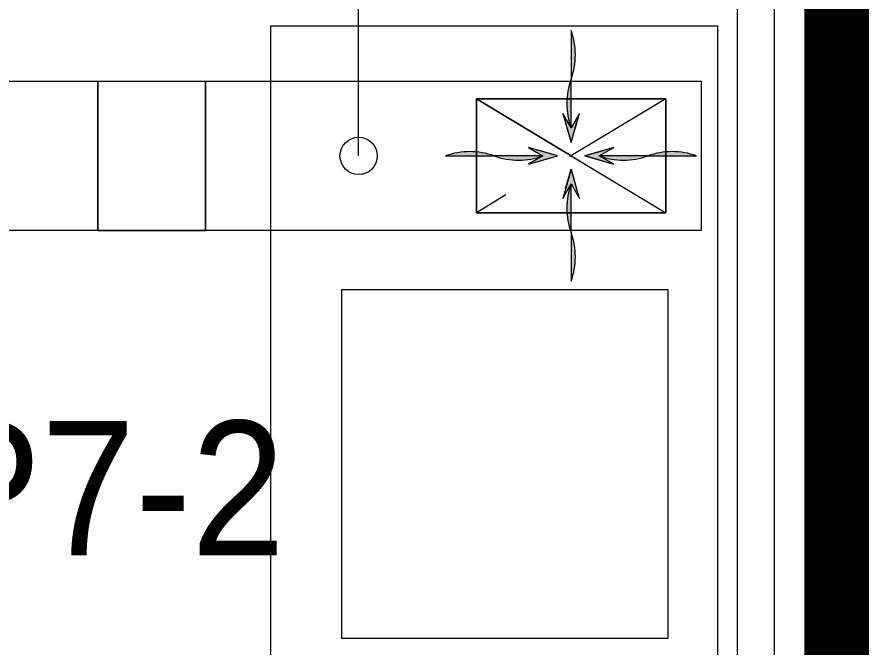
# Model space of a CAD drawing. Header units: metres. Extents: x 31.9 to 124, y -29 to 44.
# Drawn here: x 74.435 to 75.567, y -17.287 to -16.442 of the extents above; entities that cross this region are included whole.
import ezdxf

# ---------------------------------------------------------------- set-up
doc = ezdxf.new("R2010")
doc.units = ezdxf.units.M
doc.header["$LTSCALE"] = 100
doc.linetypes.add('Hidden 1_5', pattern=[0.0022, 0.0015, -0.0007000000000000001])
for name, color, linetype, lineweight in [('A-DETL-GENF', 7, 'Continuous', 9), ('ARQ', 8, 'Continuous', 0), ('M-EQPM-IDEN', 7, 'Continuous', 9), ('M-HVAC-DUCT', 7, 'Continuous', 18), ('M-HVAC-DUCT-ANNO', 7, 'Hidden 1_5', 18), ('M-HVAC-DUCT-IDEN', 7, 'Continuous', 9)]:
    doc.layers.add(name, color=color, linetype=linetype, lineweight=lineweight)
doc.layers.add('M-HVAC-CDFF', color=8, linetype='Continuous', lineweight=18, true_color=0x414141)
doc.styles.add('SansSerif', font='SANSS__.TTF', dxfattribs={"width": 0.9, "height": 0.18})

# ---------------------------------------------------------------- blocks, each defined once
blk = doc.blocks.new('P6-7-8')
at = {"layer": 'ARQ'}
blk.add_line((149.1853956478703, -2808.130673019064), (149.1853955418451, -2860.776899953183), dxfattribs=at)
at = {"layer": 'ARQ', "ltscale": 5, "const_width": 0.1198957787484005}
blk.add_lwpolyline([(117.593002114826, -2808.055564690339), (149.1853955931667, -2808.055573598803), (149.1853955931686, -2862.530575789476), (117.5930021148281, -2862.530566881012)], close=True, dxfattribs=at)
at = {"layer": 'ARQ'}
for points in [[(149.0353562933662, -2860.776899953544), (149.085356294577, -2860.776899952822), (149.0853283105641, -2857.572304531421), (149.0353283116817, -2857.572304531212)], [(149.0095272854683, -2860.76149265869), (149.0095272904505, -2858.636637515767), (148.4095272910558, -2858.636637515559), (148.4095272845602, -2860.761492658949)], [(148.5048029020677, -2859.456589440501), (148.9426250441015, -2859.45658944008), (148.9426250447154, -2858.989539187598), (148.5048029019831, -2858.989539187321)]]:
    blk.add_lwpolyline(points, close=True, dxfattribs=at)
blk = doc.blocks.new('REJILLA EXTRACCION - 10_x6_-1710452-NIVEL 07')
at = {"layer": 'A-DETL-GENF', "lineweight": 18, "true_color": 0x00ff00}
for points in [[(8.662937034387142e-14, 0.1027519855604653), (0.005074311569332986, 0.1243079911316621), (0.005074311569332986, 0.1464531940904774), (8.662937034387142e-14, 0.1680091996616828)], [(8.662937034387142e-14, 0.03749477145924784), (8.662937034387142e-14, 0.1027519855604653), (-0.005074311569142401, 0.08119597998925988), (-0.005074311569142401, 0.05905077703044462)], [(2.817187123582698e-11, 0.01800919980332128), (0.01125000002063689, 0.05698034297577909), (2.437750481476542e-11, 0.03749477138852363), (-0.01124999997685441, 0.05698034297578775), (-0.001692067701493943, 0.02387069435627959)], [(-0.1030177858986814, -1.732587406877428e-14), (-0.1245737914698956, 0.005074311569211704), (-0.1467189944287108, 0.005074311569211704), (-0.1682749999998903, -1.732587406877428e-14)], [(-0.05724614331401254, -0.01124999997696702), (-0.01827500014154607, 2.805925305437995e-11), (-0.05724614331399521, 0.01125000002051561), (-0.03776057172674841, 2.424756075924961e-11)], [(0.05724614331420312, -0.01124999997696702), (0.037760571726939, 2.424756075924961e-11), (0.05724614331418579, 0.01125000002051561), (0.01827500014173666, 2.805925305437995e-11)], [(0.1682750000000809, -1.732587406877428e-14), (0.1467189944289014, 0.005074311569211704), (0.1245737914700862, 0.005074311569211704), (0.103017785898872, -1.732587406877428e-14)], [(-0.05931657736866942, -0.00507431156925502), (-0.03776057179745531, -1.732587406877428e-14), (-0.1030177858986814, -1.732587406877428e-14), (-0.08146178032748468, -0.00507431156925502)], [(0.05931657736886, -0.00507431156925502), (0.08146178032767526, -0.00507431156925502), (0.103017785898872, -1.732587406877428e-14), (0.03776057179764589, -1.732587406877428e-14)], [(-0.01124999997685441, -0.05698034297583106), (2.437750481476542e-11, -0.03749477138855828), (0.01125000002063689, -0.0569803429758224), (2.817187123582698e-11, -0.01800919980335593)], [(8.662937034387142e-14, -0.1027519855605086), (8.662937034387142e-14, -0.03749477145929116), (-0.005074311569142401, -0.05905077703048794), (-0.005074311569142401, -0.0811959799893032)], [(8.662937034387142e-14, -0.1680091996617261), (0.005074311569332986, -0.1464531940905207), (0.005074311569332986, -0.1243079911317054), (8.662937034387142e-14, -0.1027519855605086)]]:
    blk.add_hatch(color=3, dxfattribs=at).paths.add_polyline_path(points)
at = {"layer": 'A-DETL-GENF', "color": 3, "true_color": 0x00ff00}
for p, q in [((6.831368803972282e-16, 0.168009199661704), (2.875373469035371e-16, 0.1027519855604849)), ((1.140101739104896e-16, 0.03749477145926518), (5.096097074041845e-16, 0.1027519855604849)), ((2.427051914165031e-11, 0.03749477138854408), (-0.0112499999769441, 0.05698034297580819)), ((-0.01124999997694418, 0.05698034297580839), (2.807948701888385e-11, 0.01800919980333402)), ((2.80794807894715e-11, 0.01800919980333397), (0.01125000002053564, 0.05698034297580392)), ((0.01125000002053566, 0.05698034297580399), (2.427052092635051e-11, 0.03749477138854408)), ((-0.007499999976950025, 0.04398996191540265), (2.807885464140014e-11, 0.01800919980333182)), ((2.807885698677981e-11, 0.0180091998033318), (0.007500000023049941, 0.04398996191831286)), ((-0.01827500014162847, 2.807888198015512e-11), (-0.05724614331409845, 0.01125000002053493)), ((-0.05724614331409852, 0.01125000002053495), (-0.03776057172683858, 2.426986739911819e-11)), ((-0.03776057172683858, 2.426986516734186e-11), (-0.05724614331410265, -0.01124999997694481)), ((-0.05724614331410285, -0.01124999997694489), (-0.01827500014162852, 2.807888636602307e-11)), ((-0.0182750001416263, 2.807825817746343e-11), (-0.04425576225660738, 0.007500000023049269)), ((-0.04425576225369713, -0.007499999976950697), (-0.01827500014162632, 2.807825610351422e-11)), ((0.05724614331409845, 0.01125000002053493), (0.01827500014162847, 2.807888425104821e-11)), ((0.0182750001416263, 2.807825817746343e-11), (0.04425576225660738, 0.007500000023049269)), ((0.04425576225369713, -0.007499999976950697), (0.01827500014162632, 2.807825610351422e-11)), ((0.01827500014162852, 2.807888726759228e-11), (0.05724614331410285, -0.01124999997694489)), ((0.03776057172683858, 2.426986781106044e-11), (0.05724614331409852, 0.01125000002053495)), ((0.05724614331410265, -0.01124999997694481), (0.03776057172683858, 2.426986528414332e-11)), ((-0.1682749999999985, -3.40332742497596e-16), (-0.1030177858987794, -5.511846188652166e-16)), ((-0.03776057179755968, -5.399641347321918e-16), (-0.1030177858987794, -3.291122583645693e-16)), ((0.1030177858987794, -3.291122583645693e-16), (0.03776057179755968, -5.399641347321918e-16)), ((0.1030177858987794, -5.511846188652166e-16), (0.1682749999999985, -3.40332742497596e-16)), ((2.807948607690865e-11, -0.01800919980333402), (-0.01124999997694418, -0.05698034297580839)), ((-0.007499999976950025, -0.04398996191540265), (2.807885464140014e-11, -0.01800919980333182)), ((2.807885698677981e-11, -0.0180091998033318), (0.007500000023049941, -0.04398996191831286)), ((0.01125000002053564, -0.05698034297580392), (2.807948067395927e-11, -0.01800919980333397)), ((-0.0112499999769441, -0.05698034297580819), (2.427051881137565e-11, -0.03749477138854408)), ((5.096097074041845e-16, -0.1027519855604849), (1.140101739104896e-16, -0.03749477145926518)), ((2.427052178536889e-11, -0.03749477138854408), (0.01125000002053566, -0.05698034297580399)), ((2.875373469035371e-16, -0.1027519855604849), (6.831368803972282e-16, -0.168009199661704))]:
    blk.add_line(p, q, dxfattribs=at)
for centre, radius, start, end in [((-0.09028563226140028, 0.1353805926110947), 0.09600063224220978, 340.1304925483827, 19.86950745161587), ((0.0902856322614012, 0.0701233785098745), 0.0960006322422099, 160.130492548383, 199.8695074516159), ((-0.1356463929493889, -0.09028563226140121), 0.0960006322422097, 70.1304925483832, 109.8695074516161), ((0.1356463929493889, -0.0902856322614012), 0.09600063224220967, 70.13049254838394, 109.8695074516168), ((-0.07038917884816925, 0.09028563226140043), 0.09600063224220978, 250.1304925483828, 289.8695074516161), ((0.07038917884816925, 0.09028563226140043), 0.09600063224220981, 250.1304925483832, 289.8695074516164), ((0.0902856322614012, -0.0701233785098745), 0.09600063224220988, 160.1304925483838, 199.8695074516166), ((-0.09028563226140027, -0.1353805926110947), 0.09600063224220978, 340.1304925483838, 19.86950745161698)]:
    blk.add_arc(centre, radius, start, end, dxfattribs=at)
at = {"layer": 'M-HVAC-CDFF', "color": 3, "true_color": 0x00ff00}
for p, q in [((0.1270000000000013, 0.07620000000000073), (-0.1269999999999986, 0.07620000000000073)), ((-0.1269999999999986, 0.07620000000000073), (-0.1269999999999986, -0.07620000000000442)), ((-0.1269999999999986, 0.07620000000000073), (0.1270000000000013, -0.07620000000000442)), ((0.1270000000000013, -0.07620000000000443), (0.1270000000000013, 0.07620000000000071)), ((-0.1269999999999986, -0.07620000000000443), (0.1270000000000013, -0.07620000000000443))]:
    blk.add_line(p, q, dxfattribs=at)
blk = doc.blocks.new('M_Rectangular Transition - Angle - 10 LAMINA-1981579-NIVEL 07')
at = {"layer": 'M-HVAC-DUCT', "color": 3, "true_color": 0x00ff00}
for p, q in [((5.611331578970858e-15, 0.09999999999999243), (5.611331578970858e-15, -0.1000000000000076)), ((5.611331578970858e-15, 0.09999999999999243), (0.1440505582182959, 0.09999999999999933)), ((6.916292411289667e-15, 0.09999999999999243), (0.1440505582182969, 0.09999999999999933)), ((6.916292411289667e-15, -0.1000000000000076), (6.916292411289667e-15, 0.09999999999999243)), ((0.1440505582182959, -0.1000000000000011), (0.1440505582182959, 0.09999999999999933)), ((0.1440505582182969, 0.09999999999999933), (0.1440505582182969, -0.1000000000000011)), ((5.611331578970858e-15, -0.1000000000000076), (0.1440505582182959, -0.1000000000000011)), ((0.1440505582182969, -0.1000000000000011), (6.920197748172541e-15, -0.1000000000000076))]:
    blk.add_line(p, q, dxfattribs=at)
blk = doc.blocks.new('M_Rectangular Takeoff - LAMINA-1714170-NIVEL 07')
at = {"layer": 'M-HVAC-DUCT', "color": 3, "true_color": 0x00ff00}
for p, q in [((75.05071477924845, -16.55211857488489), (75.05071477924845, -16.70451857488489)), ((75.30471477924844, -16.55211857488489), (75.05071477924845, -16.55211857488489)), ((75.05071477924845, -16.55211857488489), (75.05071477924845, -16.70451857488489)), ((75.30471477924844, -16.55211857488489), (75.05071477924845, -16.55211857488489)), ((75.05071477924845, -16.70451857488489), (75.05071477924845, -16.55211857488489)), ((75.05071477924845, -16.55211857488489), (75.30471477924844, -16.55211857488489)), ((75.30471477924844, -16.70451857488489), (75.30471477924844, -16.55211857488489)), ((75.30471477924844, -16.70451857488489), (75.30471477924844, -16.55211857488489)), ((75.30471477924844, -16.55211857488489), (75.30471477924844, -16.70451857488489)), ((75.05071477924845, -16.70451857488489), (75.30471477924844, -16.70451857488489)), ((75.05071477924845, -16.70451857488489), (75.30471477924844, -16.70451857488489)), ((75.30471477924844, -16.70451857488489), (75.05071477924845, -16.70451857488489))]:
    blk.add_line(p, q, dxfattribs=at)

msp = doc.modelspace()

# ---------------------------------------------------------------- linework, layer by layer
at = {"layer": 'M-HVAC-DUCT', "color": 3, "true_color": 0x00ff00}
for p, q in [((72.3550415373521, -16.52831842354979), (74.5432441221991, -16.52831842354979)), ((74.5432441221991, -16.52831842354979), (74.5432441221991, -16.72831842354979)), ((74.6872946804174, -16.52831842354978), (74.6872946804174, -16.72831842354979)), ((74.6872946804174, -16.52831842354978), (75.35222639373586, -16.5283184235498)), ((75.35222639373586, -16.5283184235498), (75.35222639373586, -16.7283184235498)), ((75.0506937218908, -16.55211842354978), (75.0506937218908, -16.70451842354978)), ((75.05069372189078, -16.55211842354978), (75.30469372189079, -16.55211842354978)), ((75.30469372189079, -16.70451842354978), (75.30469372189079, -16.55211842354978)), ((75.0506937218908, -16.70451842354978), (75.3046937218908, -16.70451842354978)), ((74.5432441221991, -16.72831842354979), (72.3550415373521, -16.72831842354979)), ((75.35222639373586, -16.7283184235498), (74.6872946804174, -16.72831842354979))]:
    msp.add_line(p, q, dxfattribs=at)
at = {"layer": 'M-HVAC-DUCT-ANNO', "color": 3, "true_color": 0x00ff00}
for p, q in [((75.0506937218908, -16.70451842315543), (75.0506937218908, -16.55211842394413)), ((75.0506937218908, -16.55211842394413), (75.3046937218908, -16.55211842394413)), ((75.30469372189079, -16.55211842394413), (75.05069372189078, -16.70451842315543)), ((75.17769372189079, -16.62831842354978), (75.0506937218908, -16.55211842394413)), ((75.30469372189079, -16.55211842394413), (75.30469372189079, -16.70451842315543)), ((75.30469372189079, -16.70451842315543), (75.05069372189078, -16.70451842315543))]:
    msp.add_line(p, q, dxfattribs=at)
at = {"layer": 'M-HVAC-DUCT-IDEN'}
msp.add_line((74.89278385895021, -16.62831842354979), (74.89278385895021, -16.42351853980445), dxfattribs=at)
msp.add_circle((74.89278385895021, -16.62831842354979), 0.02500000000000568, dxfattribs=at)

# ---------------------------------------------------------------- block references
at = {"layer": 'ARQ', "linetype": 'Continuous'}
msp.add_blockref('P6-7-8', (-73.63483177610203, 2842.181912104973), dxfattribs=at)
at = {"layer": 'M-HVAC-CDFF', "color": 3, "true_color": 0x00ff00}
msp.add_blockref('REJILLA EXTRACCION - 10_x6_-1710452-NIVEL 07', (75.17769372189079, -16.62832078810153), dxfattribs=at)
at = {"layer": 'M-HVAC-DUCT', "color": 3, "true_color": 0x00ff00}
for name, p in [('M_Rectangular Transition - Angle - 10 LAMINA-1981579-NIVEL 07', (74.54324412219908, -16.62831842354978)), ('M_Rectangular Takeoff - LAMINA-1714170-NIVEL 07', (-2.105735765667305e-05, 1.513351080006942e-07))]:
    msp.add_blockref(name, p, dxfattribs=at)

# ---------------------------------------------------------------- texts
at = {"layer": 'M-EQPM-IDEN', "insert": (72.53051644917717, -16.98344149783561), "char_height": 0.1799999999999998, "width": 2.698480124999997, "attachment_point": 1, "style": 'SansSerif'}
msp.add_mtext('VENTILADORA #P7-2', dxfattribs=at)

doc.saveas('drawing.dxf')
